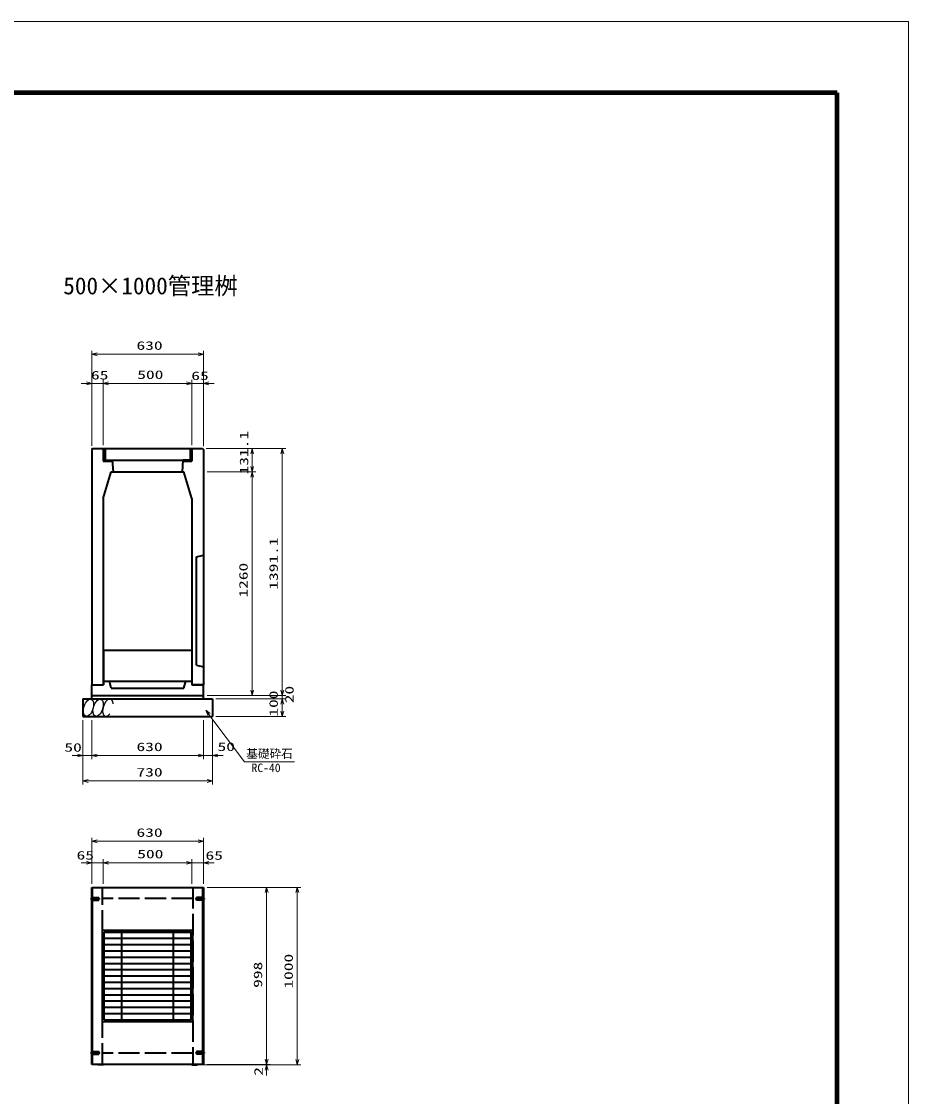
# Model space of a CAD drawing. Units: millimetres on the paper. Extents: x 0 to 841, y 0 to 594.
# Drawn here: x 591.1 to 841, y 291.1 to 594 of the extents above; entities that cross this region are included whole.
import ezdxf
from ezdxf.enums import TextEntityAlignment as Align

# ---------------------------------------------------------------- set-up
doc = ezdxf.new("R2010")
doc.units = ezdxf.units.MM
doc.linetypes.add('DASHED', pattern=[7.5, 6, -1.5])
doc.linetypes.add('USER2', pattern=[18.5, 12, -1.5, 3.5, -1.5])
for name, color, linetype, lineweight in [('D-BMK（構造物基準線）', 2, 'USER2', 18), ('D-STR-DIM（寸法）', 7, 'Continuous', 13), ('D-STR-HTXT(基礎砕石-旗)', 7, 'Continuous', 13), ('D-STR-STRF(グリ)', 7, 'Continuous', 25), ('D-STR（構造物）', 1, 'Continuous', 35), ('D-TTL-LINE（区切線）', 7, 'Continuous', 18), ('D-TTL（外枠）', 2, 'Continuous', 140)]:
    doc.layers.add(name, color=color, linetype=linetype, lineweight=lineweight)
doc.layers.add('D-STR-TXT(文字)', color=7, linetype='Continuous')
doc.styles.add('ＭＳ ゴシック', font='')
doc.styles.get('ＭＳ ゴシック').set_extended_font_data('MS Gothic')

# ---------------------------------------------------------------- blocks, each defined once
blk = doc.blocks.new('_Open30')
at = {"color": 7, "linetype": 'Continuous', "lineweight": 13}
for p, q in [((-1, 0.2679), (0, 0)), ((0, 0), (-1, -0.2679)), ((0, 0), (-1, 0))]:
    blk.add_line(p, q, dxfattribs=at)

msp = doc.modelspace()

# ---------------------------------------------------------------- linework, layer by layer
at = {"layer": 'D-BMK（構造物基準線）'}
for p, q in [((610.392, 346.76), (613.241, 346.76)), ((642.816, 346.76), (639.966, 346.76)), ((610.392, 303.36), (613.241, 303.36)), ((642.816, 303.36), (639.966, 303.36))]:
    msp.add_line(p, q, dxfattribs=at)
at = {"layer": 'D-STR-DIM（寸法）'}
for p, q in [((610.854, 493.015), (610.854, 501.223)), ((612.354, 500.223), (640.854, 500.223)), ((642.354, 493.021), (642.354, 501.223)), ((609.354, 492.015), (607.854, 492.015)), ((610.854, 474.418), (610.854, 493.015)), ((610.854, 492.015), (614.104, 492.015)), ((614.104, 474.603), (614.104, 493.015)), ((614.104, 475.603), (614.104, 493.015)), ((615.604, 492.015), (617.104, 492.015)), ((615.604, 492.015), (637.604, 492.015)), ((637.604, 492.021), (636.104, 492.021)), ((639.104, 474.603), (639.104, 493.021)), ((639.104, 475.603), (639.104, 493.015)), ((639.104, 492.021), (642.354, 492.021)), ((642.354, 474.365), (642.354, 493.021)), ((643.854, 492.021), (645.354, 492.021)), ((643.104, 473.663), (665.556, 473.663)), ((643.104, 473.663), (657.058, 473.663)), ((656.058, 468.61), (656.058, 472.163)), ((664.556, 405.61), (664.556, 472.163)), ((643.354, 467.11), (657.058, 467.11)), ((643.354, 467.11), (657.058, 467.11)), ((656.058, 405.61), (656.058, 465.61)), ((664.556, 405.61), (664.556, 407.11)), ((643.354, 404.11), (665.556, 404.11)), ((643.354, 404.11), (657.058, 404.11)), ((643.354, 404.11), (665.556, 404.11)), ((645.854, 403.11), (665.556, 403.11)), ((645.854, 403.11), (665.556, 403.11)), ((664.556, 403.11), (664.556, 404.11)), ((664.556, 399.61), (664.556, 401.61)), ((664.556, 401.61), (664.556, 400.11)), ((608.354, 397.11), (608.354, 386.143)), ((610.854, 397.11), (610.854, 386.143)), ((610.854, 397.11), (610.854, 386.143)), ((642.354, 397.11), (642.354, 386.143)), ((644.854, 397.11), (644.854, 386.143)), ((645.854, 398.11), (665.556, 398.11)), ((608.354, 396.11), (608.354, 378.985)), ((642.354, 396.11), (642.354, 386.143)), ((644.854, 396.11), (644.854, 378.985)), ((606.854, 387.143), (605.354, 387.143)), ((608.354, 387.143), (610.854, 387.143)), ((612.354, 387.143), (613.854, 387.143)), ((612.354, 387.143), (640.854, 387.143)), ((640.854, 387.143), (639.354, 387.143)), ((642.354, 387.143), (644.854, 387.143)), ((646.354, 387.143), (647.854, 387.143)), ((609.854, 379.985), (643.354, 379.985)), ((610.854, 351.01), (610.854, 363.987)), ((642.354, 357.967), (642.354, 363.987)), ((612.354, 362.987), (640.854, 362.987)), ((610.854, 351.01), (610.854, 357.937)), ((614.104, 351.01), (614.104, 357.937)), ((614.104, 351.01), (614.104, 357.937)), ((639.104, 351.01), (639.104, 357.937)), ((639.104, 351.01), (639.104, 357.937)), ((642.354, 351.01), (642.354, 357.937)), ((609.354, 356.937), (607.854, 356.937)), ((610.854, 356.937), (614.104, 356.937)), ((615.604, 356.937), (637.604, 356.937)), ((615.604, 356.937), (617.104, 356.937)), ((637.604, 356.937), (636.104, 356.937)), ((639.104, 356.937), (642.354, 356.937)), ((643.854, 356.937), (645.354, 356.937)), ((643.354, 350.01), (661.142, 350.01)), ((660.142, 301.61), (660.142, 348.51)), ((661.142, 350.01), (669.782, 350.01)), ((668.782, 301.51), (668.782, 348.51)), ((660.142, 301.61), (660.142, 303.11)), ((642.104, 300.01), (661.142, 300.01)), ((643.354, 300.11), (661.142, 300.11)), ((643.354, 300.11), (661.142, 300.11)), ((658.705, 300.01), (669.782, 300.01)), ((660.142, 300.11), (660.142, 300.01)), ((660.142, 298.51), (660.142, 297.01))]:
    msp.add_line(p, q, dxfattribs=at)
at = {"layer": 'D-STR-HTXT(基礎砕石-旗)'}
msp.add_lwpolyline([(667.975, 385.413), (653.872, 385.413), (643.868, 398.739)], dxfattribs=at)
at = {"layer": 'D-STR-STRF(グリ)'}
for centre in [(609.948, 400.633), (612.67, 400.633)]:
    msp.add_ellipse(centre, major_axis=(0.79, 2.421), ratio=0.5139, dxfattribs=at)
msp.add_ellipse((615.41, 400.633), major_axis=(0.79, 2.421), ratio=0.5139, start_param=5.3575563, end_param=10.3750652, dxfattribs=at)
at = {"layer": 'D-STR（構造物）'}
for p, q in [((611.104, 473.663), (610.854, 473.418)), ((610.854, 473.418), (610.854, 407.11)), ((611.104, 473.663), (642.104, 473.663)), ((614.104, 473.663), (614.104, 470.113)), ((614.404, 473.663), (614.404, 470.413)), ((614.604, 473.663), (638.604, 473.663)), ((614.604, 473.663), (614.604, 470.413)), ((638.604, 473.663), (638.604, 470.413)), ((638.804, 473.663), (638.804, 470.413)), ((639.104, 473.663), (639.104, 470.113)), ((642.104, 473.663), (642.354, 473.418)), ((642.354, 473.418), (642.354, 407.11)), ((614.104, 470.113), (616.604, 470.113)), ((614.404, 470.413), (616.604, 470.413)), ((614.604, 470.413), (638.604, 470.413)), ((616.604, 470.413), (616.604, 470.113)), ((616.654, 470.413), (616.904, 467.11)), ((636.554, 470.413), (636.304, 467.11)), ((638.804, 470.413), (636.604, 470.413)), ((636.604, 470.413), (636.604, 470.113)), ((636.604, 470.113), (639.104, 470.113)), ((614.104, 459.61), (616.354, 467.11)), ((616.354, 467.11), (636.854, 467.11)), ((639.104, 459.61), (636.854, 467.11)), ((614.104, 459.61), (614.104, 407.11)), ((639.104, 459.61), (639.104, 407.11)), ((640.354, 443.11), (642.354, 443.61)), ((640.354, 412.61), (640.354, 443.11)), ((614.179, 416.86), (639.029, 416.86)), ((614.179, 416.86), (614.179, 407.11)), ((639.029, 416.86), (639.029, 407.11)), ((640.354, 412.61), (642.354, 412.11)), ((610.854, 403.11), (610.854, 407.11)), ((610.854, 407.11), (614.179, 407.11)), ((610.854, 407.11), (614.104, 407.11)), ((614.179, 408.11), (639.029, 408.11)), ((616.354, 406.11), (615.854, 408.11)), ((616.354, 406.11), (636.854, 406.11)), ((636.854, 406.11), (637.354, 408.11)), ((642.354, 407.11), (639.029, 407.11)), ((639.104, 407.11), (642.354, 407.11)), ((642.354, 403.11), (642.354, 407.11)), ((608.354, 403.11), (608.354, 398.11)), ((608.354, 403.11), (644.854, 403.11)), ((610.854, 404.11), (642.354, 404.11)), ((644.854, 403.11), (644.854, 398.11)), ((608.354, 398.11), (644.854, 398.11)), ((610.854, 300.11), (610.854, 350.01)), ((610.854, 350.01), (642.354, 350.01)), ((611.104, 300.11), (611.104, 350.01)), ((642.104, 350.01), (642.104, 300.11)), ((642.354, 350.01), (642.354, 300.11)), ((613.854, 312.21), (613.854, 337.91)), ((613.854, 337.91), (639.354, 337.91)), ((614.354, 312.705), (614.354, 337.415)), ((614.354, 337.415), (638.854, 337.415)), ((619.354, 312.705), (619.354, 337.415)), ((633.854, 312.705), (633.854, 337.415)), ((638.854, 312.705), (638.854, 337.415)), ((639.354, 312.21), (639.354, 337.91)), ((614.354, 335.65), (638.854, 335.65)), ((614.354, 333.885), (638.854, 333.885)), ((614.354, 332.12), (638.854, 332.12)), ((614.354, 330.355), (638.854, 330.355)), ((614.354, 328.59), (638.854, 328.59)), ((614.354, 326.825), (638.854, 326.825)), ((614.354, 325.06), (638.854, 325.06)), ((614.354, 323.295), (638.854, 323.295)), ((614.354, 321.53), (638.854, 321.53)), ((614.354, 319.765), (638.854, 319.765)), ((614.354, 318), (638.854, 318)), ((614.354, 316.235), (638.854, 316.235)), ((613.854, 312.21), (639.354, 312.21)), ((614.354, 314.47), (638.854, 314.47)), ((614.354, 312.705), (638.854, 312.705)), ((642.354, 300.11), (610.854, 300.11)), ((612.604, 300.01), (612.504, 300.11)), ((614.104, 300.01), (612.604, 300.01)), ((614.104, 300.01), (614.204, 300.11)), ((639.104, 300.01), (639.004, 300.11)), ((639.104, 300.01), (640.604, 300.01)), ((640.604, 300.01), (640.704, 300.11))]:
    msp.add_line(p, q, dxfattribs=at)
at = {"layer": 'D-STR（構造物）', "linetype": 'DASHED'}
for p, q in [((613.854, 300.11), (613.854, 350.01)), ((639.354, 350.01), (639.354, 300.11)), ((610.854, 347.11), (612.854, 347.11)), ((610.854, 346.41), (612.854, 346.41)), ((612.854, 346.41), (612.854, 347.11)), ((639.361, 346.828), (613.861, 346.828)), ((642.354, 347.11), (640.354, 347.11)), ((640.354, 346.41), (640.354, 347.11)), ((642.354, 346.41), (640.354, 346.41)), ((610.854, 303.71), (612.854, 303.71)), ((610.854, 303.01), (612.854, 303.01)), ((612.854, 303.71), (612.854, 303.01)), ((639.361, 303.292), (613.861, 303.292)), ((640.354, 303.71), (640.354, 303.01)), ((642.354, 303.71), (640.354, 303.71)), ((642.354, 303.01), (640.354, 303.01))]:
    msp.add_line(p, q, dxfattribs=at)
at = {"layer": 'D-TTL-LINE（区切線）'}
for p, q in [((841, 594), (0, 594)), ((841, 0), (841, 594))]:
    msp.add_line(p, q, dxfattribs=at)
at = {"layer": 'D-TTL（外枠）'}
for p, q in [((820.9, 573.9), (20.1, 573.9)), ((820.9, 20.1), (820.9, 573.9))]:
    msp.add_line(p, q, dxfattribs=at)

# ---------------------------------------------------------------- block references
at = {"layer": 'D-STR-DIM（寸法）', "xscale": 1.5, "yscale": 1.5}
for p, rotation in [((610.854, 500.223), 180), ((614.104, 492.015), 180), ((614.104, 492.015), 180), ((642.354, 492.021), 180), ((656.058, 473.663), 90), ((664.556, 473.663), 90), ((656.058, 467.11), 270), ((656.058, 467.11), 90), ((656.058, 404.11), 270), ((664.556, 404.11), 270), ((664.556, 404.11), 270), ((664.556, 403.11), 90), ((664.556, 403.11), 90), ((664.556, 398.11), 270), ((610.854, 387.143), 180), ((610.854, 387.143), 180), ((644.854, 387.143), 180), ((608.354, 379.985), 180), ((610.854, 362.987), 180), ((614.104, 356.937), 180), ((614.104, 356.937), 180), ((642.354, 356.937), 180), ((660.142, 350.01), 90), ((668.782, 350.01), 90), ((660.142, 300.11), 270), ((660.142, 300.11), 270), ((660.142, 300.01), 90), ((668.782, 300.01), 270)]:
    msp.add_blockref('_Open30', p, dxfattribs=dict(at, rotation=rotation))
for p in [(642.354, 500.223), (610.854, 492.015), (639.104, 492.021), (639.104, 492.015), (608.354, 387.143), (642.354, 387.143), (642.354, 387.143), (644.854, 379.985), (642.354, 362.987), (610.854, 356.937), (639.104, 356.937), (639.104, 356.937)]:
    msp.add_blockref('_Open30', p, dxfattribs=at)
at = {"layer": 'D-STR-HTXT(基礎砕石-旗)', "xscale": 1.5, "yscale": 1.5, "rotation": 126.89552}
msp.add_blockref('_Open30', (642.967, 399.938), dxfattribs=at)

# ---------------------------------------------------------------- texts
at = {"layer": 'D-STR-DIM（寸法）', "style": 'ＭＳ ゴシック', "width": 1.5}
for s, p in [('630', (623.479, 500.761)), ('65', (610.651, 492.409)), ('500', (623.687, 492.552)), ('65', (638.919, 492.244)), ('50', (646.306, 387.717)), ('50', (603.156, 387.51)), ('630', (623.479, 387.68)), ('730', (623.479, 380.523)), ('630', (623.479, 363.524)), ('500', (623.687, 357.474)), ('65', (606.585, 357.125)), ('65', (642.919, 357.061))]:
    msp.add_text(s, height=2.405, dxfattribs=at).set_placement(p, align=Align.BOTTOM_LEFT)
for s, p in [('131.1', (655.683, 466.364)), ('1391.1', (664.019, 433.886)), ('1260', (655.521, 431.651)), ('20', (668.471, 401.891)), ('100', (664.019, 398.11)), ('1000', (668.245, 321.468)), ('998', (659.605, 321.685)), ('2', (659.78, 296.922))]:
    msp.add_text(s, height=2.405, rotation=90, dxfattribs=at).set_placement(p, align=Align.BOTTOM_LEFT)
at = {"layer": 'D-STR-HTXT(基礎砕石-旗)', "style": 'ＭＳ ゴシック'}
for s, p in [('基礎砕石', (654.407, 385.747)), ('RC-40', (655.895, 381.762))]:
    msp.add_text(s, height=2.405, dxfattribs=at).set_placement(p, align=Align.BOTTOM_LEFT)
at = {"layer": 'D-STR-TXT(文字)', "style": 'ＭＳ ゴシック'}
msp.add_text('500×1000管理桝', height=4.811, dxfattribs=at).set_placement((602.835, 515.669), align=Align.BOTTOM_LEFT)

doc.saveas('drawing.dxf')
